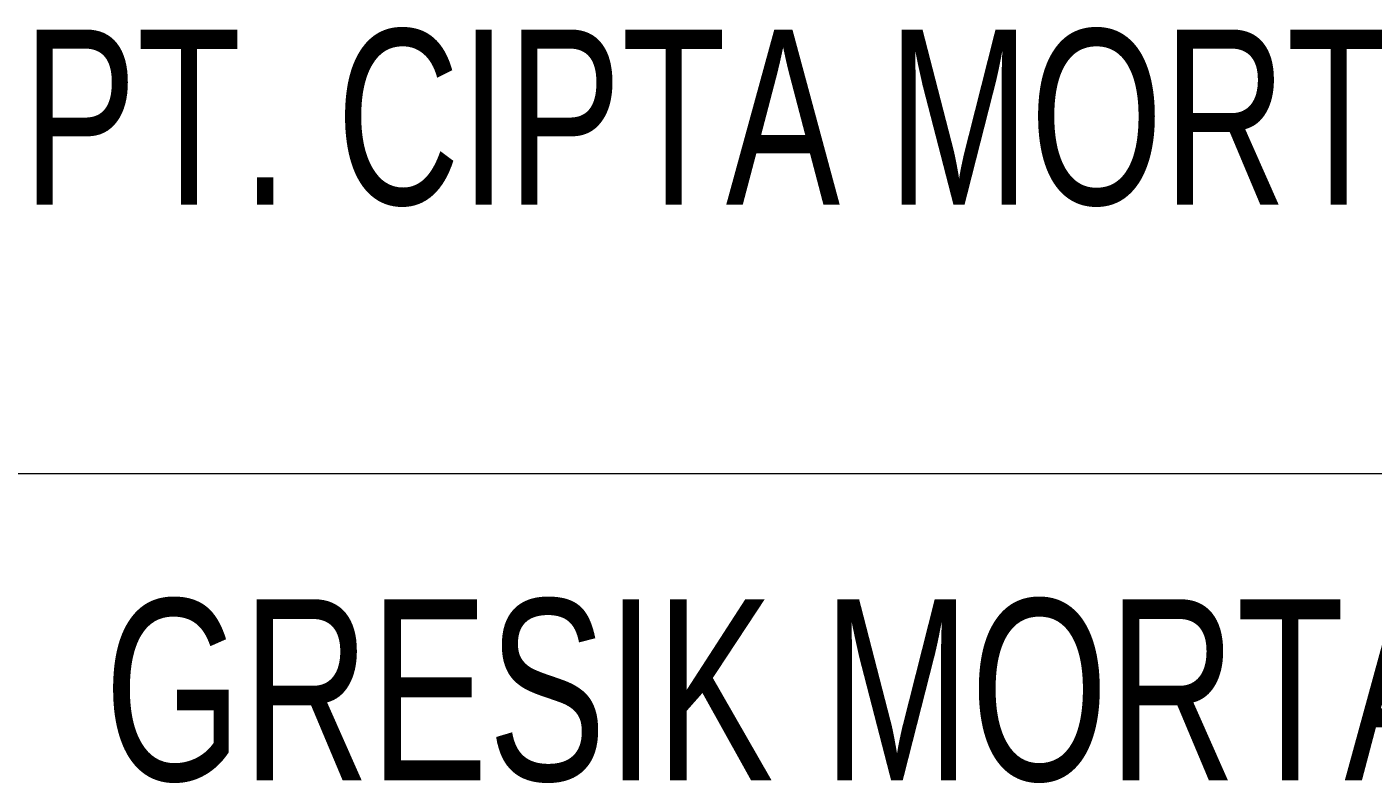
# Model space of a CAD drawing. Header units: centimetres. Extents: x 61 to 574780, y 25 to 618721.
# Drawn here: x 118521 to 124931, y 119213 to 122812 of the extents above; entities that cross this region are included whole.
import ezdxf
from ezdxf.enums import TextEntityAlignment as Align

# ---------------------------------------------------------------- set-up
doc = ezdxf.new("R2010")
doc.units = ezdxf.units.CM
doc.header["$LTSCALE"] = 25.4
doc.layers.add('Etiket', color=7, linetype='Continuous', lineweight=5)
doc.layers.add('Etiket-Text-List1', color=3, linetype='Continuous')
doc.layers.add('Etiket-Text-List2', color=1, linetype='Continuous')
doc.styles.get("Standard").update_dxf_attribs({"font": 'Arial.ttf', "height": 25.4})

# ---------------------------------------------------------------- blocks, each defined once
blk = doc.blocks.new('A$C6CDB76E5')
at = {"lineweight": 15}
blk.add_line((-196.161, 98.243), (0, 98.243), dxfattribs=at)
at = {"layer": 'Etiket-Text-List1', "lineweight": 9, "width": 0.7}
for tag, p in [('1:XXXX', (-155.994, 30.993)), ('EN', (-155.994, 23.637)), ('DD/MM/YY', (-131.282, 23.637)), ('1', (-10.349, 19.103)), ('DD/MM/YY', (-131.282, 16.281)), ('EN', (-155.994, 16.281)), ('EN', (-155.847, 8.925)), ('DD/MM/YY', (-131.282, 8.925)), ('DD/MM/YY', (-131.282, 1.569)), ('EN', (-155.701, 1.569))]:
    blk.add_attdef(tag, p, '', height=3.923, dxfattribs=at)
at = {"layer": 'Etiket-Text-List2', "lineweight": 13, "width": 0.7}
for tag, height, p in [('FOR FABRICATION', 4.904, (-94.561, 150.086)), ('CLIENT_NAME', 6.13, (-94.083, 107.67)), ('PROJECT_1', 4.904, (-94.083, 87.492)), ('PROJECT_2', 4.904, (-94.083, 79.166)), ('DRAWING_TITLE1', 6.13, (-94.083, 59.035)), ('DRAWING_TITLE2', 6.13, (-94.083, 49.895)), ('DRAWING_TITLE3', 6.13, (-94.083, 40.104)), ('LDP-X-XXX-AR-01', 6.13, (-62.012, 12.67))]:
    blk.add_attdef(tag, text='', height=height, dxfattribs=at).set_placement(p, align=Align.CENTER)

msp = doc.modelspace()

# ---------------------------------------------------------------- block references
at = {"layer": 'Etiket', "lineweight": 0}
ref = msp.add_blockref('A$C6CDB76E5', (136685.2, 107339.9), dxfattribs=dict(at, xscale=135.84948260625, yscale=135.84948260625, zscale=135.84948260625))
ref.add_attrib('CLIENT_NAME', 'PT. CIPTA MORTAR UTAMA', dxfattribs={"layer": 'Etiket-Text-List2', "lineweight": 13, "height": 832.762, "width": 0.7}).set_placement((123862.5, 121966.8), align=Align.CENTER)
ref.add_attrib('PROJECT_1', 'GRESIK MORTAR PLANT', dxfattribs={"layer": 'Etiket-Text-List2', "lineweight": 13, "height": 862.644, "width": 0.7}).set_placement((123904.1, 119225.6), align=Align.CENTER)

doc.saveas('drawing.dxf')
